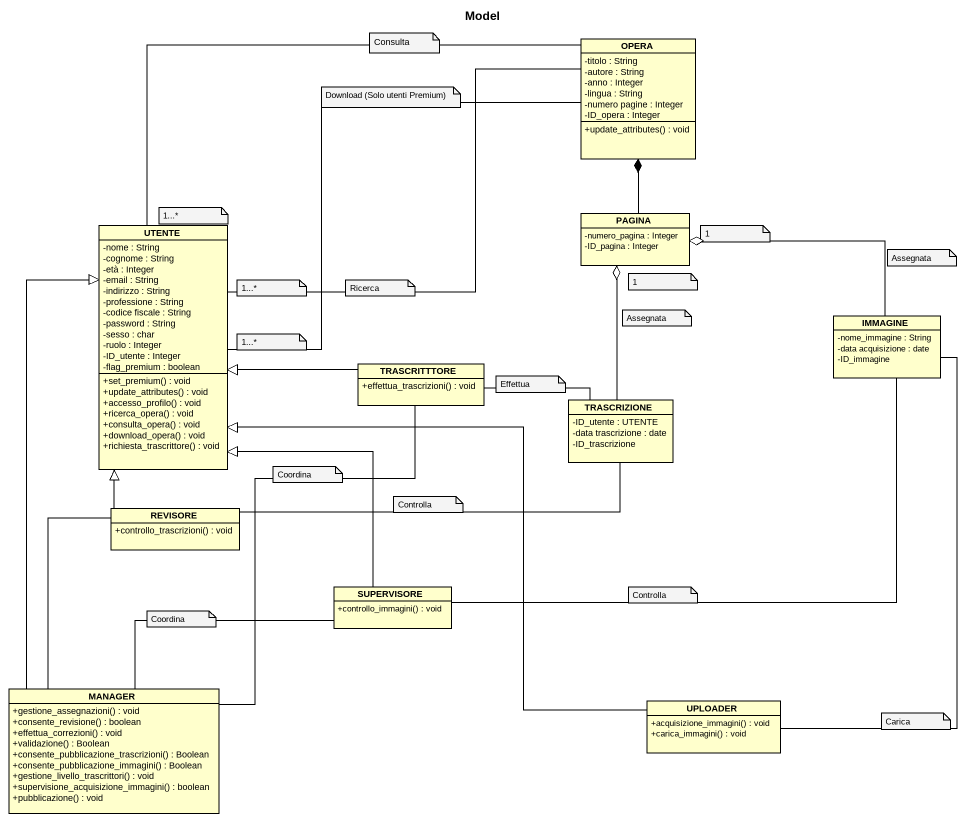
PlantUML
@startuml
title Model
hide circle
hide empty members
skinparam classAttributeIconSize 0
class OPERA {
  -titolo : String
  -autore : String
  -anno : Integer
  -lingua : String
  -numero pagine : Integer
  -ID_opera : Integer
  +update_attributes() : void
}
class UTENTE {
  -nome : String
  -cognome : String
  -età : Integer
  -email : String
  -indirizzo : String
  -professione : String
  -codice fiscale : String
  -password : String
  -sesso : char
  -ruolo : Integer
  -ID_utente : Integer
  -flag_premium : boolean
  +set_premium() : void
  +update_attributes() : void
  +accesso_profilo() : void
  +ricerca_opera() : void
  +consulta_opera() : void
  +download_opera() : void
  +richiesta_trascrittore() : void
}
class PAGINA {
  -numero_pagina : Integer
  -ID_pagina : Integer
}
class IMMAGINE {
  -nome_immagine : String
  -data acquisizione : date
  -ID_immagine
}
class TRASCRITTTORE {
  +effettua_trascrizioni() : void
}
class TRASCRIZIONE {
  -ID_utente : UTENTE
  -data trascrizione : date
  -ID_trascrizione
}
class REVISORE {
  +controllo_trascrizioni() : void
}
class SUPERVISORE {
  +controllo_immagini() : void
}
class MANAGER {
  +gestione_assegnazioni() : void
  +consente_revisione() : boolean
  +effettua_correzioni() : void
  +validazione() : Boolean
  +consente_pubblicazione_trascrizioni() : Boolean
  +consente_pubblicazione_immagini() : Boolean
  +gestione_livello_trascrittori() : void
  +supervisione_acquisizione_immagini() : boolean
  +pubblicazione() : void
}
class UPLOADER {
  +acquisizione_immagini() : void
  +carica_immagini() : void
}
OPERA *-- PAGINA
UTENTE -right- OPERA
UTENTE -right- OPERA
UTENTE -right- OPERA
PAGINA o-right- IMMAGINE
PAGINA o-- TRASCRIZIONE
TRASCRITTTORE -left-|> UTENTE
TRASCRITTTORE -right- TRASCRIZIONE
REVISORE -up-|> UTENTE
REVISORE -right- TRASCRIZIONE
SUPERVISORE -up-|> UTENTE
SUPERVISORE -right- IMMAGINE
MANAGER -up-|> UTENTE
MANAGER -up- TRASCRITTTORE
MANAGER -up- REVISORE
MANAGER -right- SUPERVISORE
UPLOADER -up-|> UTENTE
UPLOADER -up- IMMAGINE
note as N1
  Consulta
end note
note as N2
  Download (Solo utenti Premium)
end note
note as N3
  1...*
end note
note as N4
  1
end note
note as N5
  1...*
end note
note as N6
  Ricerca
end note
note as N7
  1
end note
note as N8
  Assegnata
end note
note as N9
  Assegnata
end note
note as N10
  1...*
end note
note as N11
  Effettua
end note
note as N12
  Coordina
end note
note as N13
  Controlla
end note
note as N14
  Controlla
end note
note as N15
  Coordina
end note
note as N16
  Carica
end note
@enduml
